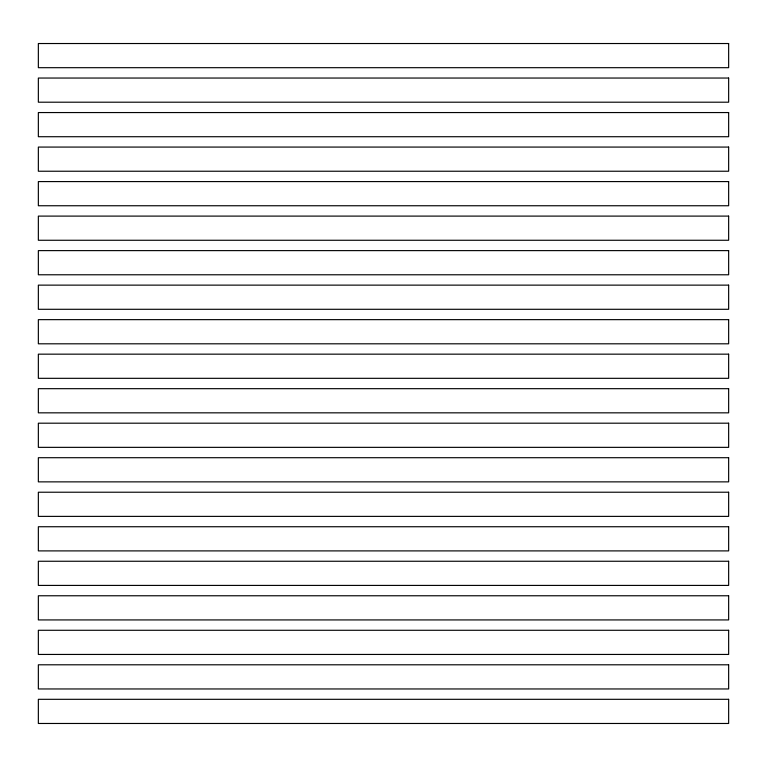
<?xml version="1.0" encoding="UTF-8"?>
<svg xmlns="http://www.w3.org/2000/svg" width="767" height="767" viewBox="0 0 767 767"><rect width="100%" height="100%" fill="white"/><g stroke="black" fill="none" stroke-linecap="round" stroke-linejoin="round"><path stroke-width="1.15" d="M728.65 43.527L38.35 43.527L38.35 67.688L728.65 67.688L728.65 43.527M728.65 78.042L38.35 78.042L38.35 102.203L728.65 102.203L728.65 78.042M728.65 112.557L38.35 112.557L38.35 136.718L728.65 136.718L728.65 112.557M728.65 147.072L38.35 147.072L38.35 171.233L728.65 171.233L728.65 147.072M728.65 181.587L38.35 181.587L38.35 205.748L728.65 205.748L728.65 181.587M728.65 216.102L38.35 216.102L38.35 240.263L728.65 240.263L728.65 216.102M728.65 250.617L38.35 250.617L38.35 274.778L728.65 274.778L728.65 250.617M728.65 285.132L38.35 285.132L38.35 309.293L728.65 309.293L728.65 285.132M728.65 319.647L38.35 319.647L38.35 343.808L728.65 343.808L728.65 319.647M728.65 354.162L38.35 354.162L38.35 378.323L728.65 378.323L728.65 354.162M728.65 388.677L38.35 388.677L38.35 412.838L728.65 412.838L728.65 388.677M728.65 423.192L38.35 423.192L38.35 447.353L728.65 447.353L728.65 423.192M728.65 457.707L38.35 457.707L38.35 481.868L728.65 481.868L728.65 457.707M728.65 492.222L38.35 492.222L38.35 516.383L728.65 516.383L728.65 492.222M728.65 526.737L38.35 526.737L38.35 550.898L728.65 550.898L728.65 526.737M728.65 561.252L38.35 561.252L38.35 585.413L728.65 585.413L728.65 561.252M728.65 595.767L38.35 595.767L38.35 619.928L728.65 619.928L728.65 595.767M728.65 630.282L38.35 630.282L38.35 654.443L728.65 654.443L728.65 630.282M728.65 664.797L38.35 664.797L38.35 688.958L728.65 688.958L728.65 664.797M728.65 699.312L38.35 699.312L38.35 723.473L728.65 723.473L728.65 699.312"/></g></svg>
